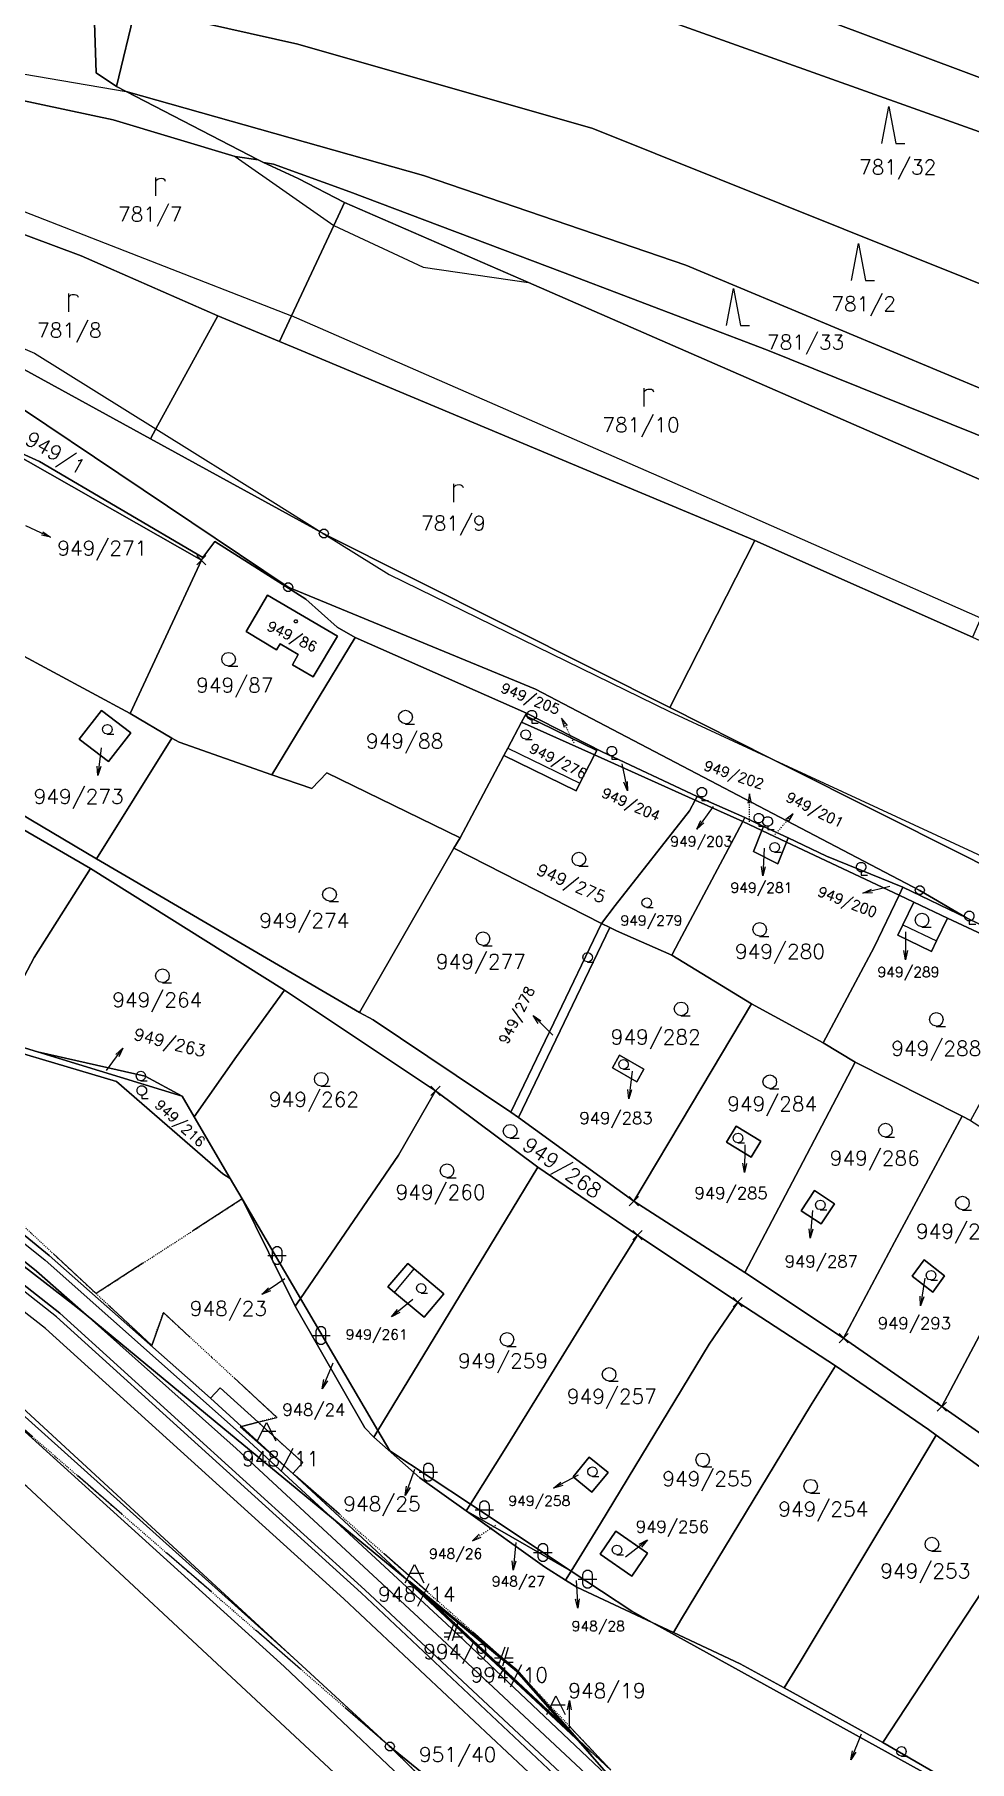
# Model space of a CAD drawing. Extents: x -443817 to 3, y -1171930 to -442383.
# Drawn here: x -442788.1 to -442686.9, y -1171299 to -1171112.2 of the extents above; entities that cross this region are included whole.
import ezdxf
from ezdxf.enums import TextEntityAlignment as Align

# ---------------------------------------------------------------- set-up
doc = ezdxf.new("R2010")
doc.units = 0
doc.header["$LTSCALE"] = 0.5
doc.header["$PDMODE"] = 3
doc.header["$PDSIZE"] = 0.5
doc.linetypes.add('DASHDOT', pattern=[25.4, 12.7, -6.35, 0, -6.35])
doc.linetypes.add('DOT', pattern=[0.25, 0, -0.25])
for name, color, linetype, lineweight in [('KATUZ', 7, 'Continuous', 0), ('KLADPAR', 7, 'Continuous', 0), ('ZAPPAR', 7, 'Continuous', 0), ('ZNACKY', 7, 'Continuous', 0), ('ZUOB', 7, 'Continuous', 0)]:
    doc.layers.add(name, color=color, linetype=linetype, lineweight=lineweight)
doc.styles.add('ROMANS', font='romans.shx', dxfattribs={"height": 0.2})

# ---------------------------------------------------------------- blocks, each defined once
blk = doc.blocks.new('$5')
at = {"color": 0}
blk.add_line((-0.12, 0), (0.12, 0), dxfattribs=at)
at = {"color": 0, "flags": 128}
blk.add_lwpolyline([(0.15, 0.48), (0.4, 0.3), (0.5, 0.01), (0.4, -0.28), (0.15, -0.46), (-0.16, -0.46), (-0.41, -0.28), (-0.51, 0.01), (-0.41, 0.3), (-0.16, 0.48), (0.15, 0.48)], dxfattribs=at)
blk = doc.blocks.new('$31')
at = {"color": 0, "flags": 128}
blk.add_lwpolyline([(0, 0.53), (-0.19, 0.53), (-0.53, 0.72), (-0.72, 1.06), (-0.72, 1.45), (-0.53, 1.79), (-0.19, 1.98), (0.2, 1.98), (0.54, 1.79), (0.73, 1.45), (0.73, 1.06), (0.54, 0.72), (0.2, 0.53), (0.01, 0.53), (0.01, 0), (1.01, 0)], dxfattribs=at)
blk = doc.blocks.new('$30')
at = {"color": 0, "flags": 128}
blk.add_lwpolyline([(0, 0), (-0.38, 0.1), (-0.65, 0.37), (-0.75, 0.74), (-0.65, 1.11), (-0.38, 1.38), (-0.01, 1.48), (0.36, 1.38), (0.63, 1.11), (0.73, 0.73), (0.63, 0.35), (0.36, 0.08), (-0.02, -0.02), (0.98, -0.02)], dxfattribs=at)
blk = doc.blocks.new('$489')
at = {"color": 0}
blk.add_line((-0.2, 2), (0, 3), dxfattribs=at)
at = {"color": 0, "flags": 128}
blk.add_lwpolyline([(0, 0), (0, 3), (0.2, 2)], dxfattribs=at)
blk = doc.blocks.new('$488')
at = {"color": 0}
for p, q in [((0, 2.75), (0, 2.85)), ((0, 2.5), (0, 2.6)), ((0, 2.25), (0, 2.35)), ((0, 2), (0, 2.1)), ((0, 1.75), (0, 1.85)), ((0, 1.5), (0, 1.6)), ((0, 1.25), (0, 1.35)), ((0, 1), (0, 1.1)), ((0, 0.75), (0, 0.85)), ((0, 0.5), (0, 0.6)), ((0, 0.25), (0, 0.35)), ((0, 0), (0, 0.1))]:
    blk.add_line(p, q, dxfattribs=at)
at = {"color": 0, "flags": 128}
blk.add_lwpolyline([(0.2, 2), (0, 3), (-0.2, 2)], dxfattribs=at)
blk = doc.blocks.new('$42')
at = {"color": 0, "flags": 128}
for points in [[(-0.5, 1.5), (-0.4, 1.79), (-0.15, 1.97), (0.16, 1.97), (0.41, 1.79), (0.51, 1.5), (0.51, 0.5), (0.41, 0.21), (0.16, 0.03), (-0.15, 0.03), (-0.4, 0.21), (-0.5, 0.5), (-0.5, 1.5)], [(-1, 1), (0.27, 1), (1, 1)]]:
    blk.add_lwpolyline(points, dxfattribs=at)
blk = doc.blocks.new('$435')
at = {"color": 0}
blk.add_line((1, 1), (-0.5, 1), dxfattribs=at)
at = {"color": 0, "flags": 128}
blk.add_lwpolyline([(-1, 0), (0, 2), (1, 0)], dxfattribs=at)
blk = doc.blocks.new('$432')
at = {"color": 0}
for p, q in [((0.1, 2), (-0.6, 0)), ((-0.1, 0), (0.5, 2)), ((-0.32, 0.8), (-1, 0.8)), ((-1, 0.4), (-0.46, 0.4)), ((0.02, 0.4), (1, 0.4)), ((1, 0.8), (0.14, 0.8))]:
    blk.add_line(p, q, dxfattribs=at)
blk = doc.blocks.new('$34')
at = {"color": 0, "flags": 128}
blk.add_lwpolyline([(-0.75, 0), (0, 4), (0.75, 0), (1.75, 0)], dxfattribs=at)
blk = doc.blocks.new('$479')
at = {"color": 0, "flags": 128}
for points in [[(0, 0), (0, 1.27), (0, 2)], [(0, 1.6), (0.1, 1.73), (0.23, 1.84), (0.37, 1.89), (0.6, 1.9), (0.77, 1.87), (0.87, 1.8), (0.96, 1.7), (1, 1.6)]]:
    blk.add_lwpolyline(points, dxfattribs=at)
blk = doc.blocks.new('$45')
at = {"color": 0, "flags": 128}
blk.add_lwpolyline([(0.09, 0.15), (0.18, 0), (0.09, -0.15), (-0.09, -0.15), (-0.18, 0), (-0.09, 0.15), (0.09, 0.15)], dxfattribs=at)

msp = doc.modelspace()

# ---------------------------------------------------------------- linework, layer by layer
at = {"layer": 'KATUZ', "color": 7, "linetype": 'Continuous', "flags": 128}
msp.add_lwpolyline([(-442559.78, -1171447.85), (-442637.61, -1171398.25), (-442672.87, -1171375.73), (-442714.3, -1171344.19), (-442731.29, -1171334.99), (-442732.69, -1171323.95), (-442733.02, -1171321.32), (-442788.88, -1171269.23), (-442833.08, -1171235.49), (-442866.25, -1171214.57), (-442876.87, -1171210.94), (-442882.35, -1171209.06), (-442904.52, -1171201.48), (-442922.4, -1171195.36), (-442942.49, -1171188.49), (-443004.25, -1171135.77), (-443026.07, -1171117.15), (-443121.47, -1171035.71), (-443131.1, -1171029.77), (-443133.54, -1171028.27), (-443137.31, -1171025.94), (-443161.32, -1171011.14)], dxfattribs=at)
at = {"layer": 'KLADPAR', "color": 7, "linetype": 'DOT'}
for p, q in [((-442781.41, -1171248.37), (-442765.6, -1171238.13)), ((-442794.11, -1171258.8), (-442749.62, -1171297.38)), ((-442760.12, -1171267.82), (-442735.89, -1171289.18)), ((-442747.56, -1171279.53), (-442735.89, -1171289.18)), ((-442729.76, -1171296.16), (-442735.89, -1171289.18)), ((-442735.89, -1171289.18), (-442725.72, -1171299.92)), ((-442739.08, -1171307.73), (-442749.62, -1171297.38))]:
    msp.add_line(p, q, dxfattribs=at)
at = {"layer": 'KLADPAR', "color": 7, "linetype": 'DASHDOT'}
for q in [(-442794.11, -1171258.8), (-442739.08, -1171307.73)]:
    msp.add_line((-442749.62, -1171297.38), q, dxfattribs=at)
at = {"layer": 'KLADPAR', "color": 7, "linetype": 'Continuous'}
for p, q in [((-442765.67, -1171262.74), (-442763.87, -1171262.28)), ((-442747.56, -1171279.53), (-442760.12, -1171267.82)), ((-442725.72, -1171299.92), (-442729.76, -1171296.16))]:
    msp.add_line(p, q, dxfattribs=at)
at = {"layer": 'KLADPAR', "color": 7, "linetype": 'Continuous', "flags": 128}
for points in [[(-442576.87, -1171137.91), (-442596.34, -1171133.34), (-442627.72, -1171129.85), (-442629.6, -1171133.48), (-442677.26, -1171120.03), (-442727.09, -1171101.34), (-442743.65, -1171097.57), (-442784.04, -1171094.89), (-442797.26, -1171089.37), (-442811.81, -1171092.15), (-442860.78, -1171101.18), (-442871.76, -1171102.18), (-442871.89, -1171099.74), (-442880.6, -1171098.47), (-442896.86, -1171066.67), (-442913.91, -1171022.3), (-442882.43, -1170984.06)], [(-442781.93, -1171099.97), (-442781.4, -1171116.31), (-442779.21, -1171117.78), (-442778.17, -1171118.31), (-442763.89, -1171125.7), (-442766.38, -1171125.35), (-442779.56, -1171121.37), (-442792.62, -1171118.6), (-442816.98, -1171113.44), (-442827.68, -1171113.91), (-442827.71, -1171112.76), (-442817.09, -1171112.54), (-442803.93, -1171113.93), (-442800.69, -1171106.02)], [(-442727.09, -1171101.34), (-442677.26, -1171120.03), (-442629.6, -1171133.48), (-442627.72, -1171129.85), (-442596.34, -1171133.34), (-442576.87, -1171137.91)], [(-442584.52, -1171204.8), (-442680.45, -1171162.63), (-442734.65, -1171138.98), (-442754.53, -1171130.31), (-442759.55, -1171127.74), (-442763.3, -1171125.99), (-442762.22, -1171126.17), (-442753.96, -1171129.16), (-442730.96, -1171137.86), (-442708.79, -1171146.3), (-442678.89, -1171158.33), (-442677.81, -1171158.75), (-442623.68, -1171180.35), (-442619.37, -1171182.36), (-442617.93, -1171179.64), (-442612.04, -1171168.5), (-442602.36, -1171143.93), (-442623.31, -1171137.75), (-442641.37, -1171136.43), (-442664.8, -1171130.71), (-442683.22, -1171123.61), (-442727.61, -1171107.75)], [(-442892.14, -1171114.01), (-442870.29, -1171119.16), (-442848.99, -1171128.09), (-442838.78, -1171132.56), (-442831.97, -1171134.58), (-442818.51, -1171138.56), (-442801.76, -1171141.52), (-442775.53, -1171155.91), (-442756.76, -1171166.16), (-442727.59, -1171180.82), (-442719.35, -1171184.98), (-442708.48, -1171190.45), (-442695.5, -1171196.98), (-442665.25, -1171212.19), (-442654.62, -1171217.54), (-442644.62, -1171230.25), (-442610.95, -1171248.49), (-442528.58, -1171288.34)], [(-442570.84, -1171278.25), (-442606.07, -1171256.61), (-442611.39, -1171253.34), (-442644.53, -1171235.34), (-442643.07, -1171232.12), (-442650.96, -1171227.56), (-442651.53, -1171226.63), (-442661.02, -1171220.76), (-442665.49, -1171218.39), (-442672.12, -1171214.81), (-442677.48, -1171212.47), (-442687.28, -1171207.73), (-442692.31, -1171204.75), (-442733.89, -1171182.98), (-442760.63, -1171171.96), (-442792.02, -1171150.88), (-442802.41, -1171147.62), (-442806.6, -1171146.31), (-442812.1, -1171144.9), (-442824.17, -1171141.8), (-442850.46, -1171135.18), (-442893.9, -1171117.27)], [(-442824.17, -1171141.8), (-442824.76, -1171149.49), (-442826.26, -1171152.45), (-442826.89, -1171154.44), (-442831.8, -1171165), (-442833.68, -1171170.57), (-442834, -1171172.3), (-442833.88, -1171175.24), (-442833.39, -1171187.07), (-442833.1, -1171193.27), (-442832.76, -1171195.26), (-442832.58, -1171196.42), (-442828.79, -1171198.19), (-442829.05, -1171199.85), (-442814.49, -1171209.12), (-442796.95, -1171220.17), (-442779.21, -1171225.42), (-442767.7, -1171235.42), (-442766.89, -1171235.93), (-442765.6, -1171238.13)], [(-442792.02, -1171150.88), (-442760.63, -1171171.96), (-442733.89, -1171182.98), (-442692.31, -1171204.75), (-442687.28, -1171207.73), (-442687.28, -1171207.73), (-442694.14, -1171204.4), (-442702.39, -1171201.05), (-442706.56, -1171199.08), (-442709.21, -1171197.83), (-442711.23, -1171196.88), (-442716.41, -1171194.58), (-442726.68, -1171189.76), (-442734.87, -1171185.58), (-442753.37, -1171177.38), (-442755.32, -1171176.28), (-442758.73, -1171173.24), (-442768.57, -1171166.99), (-442769.86, -1171168.75), (-442787.54, -1171158.33), (-442794.78, -1171155.07)], [(-442794.11, -1171258.8), (-442761.05, -1171288.71), (-442740.07, -1171308.64), (-442710.02, -1171336.36), (-442709.18, -1171337.09), (-442694.85, -1171351.16), (-442732.69, -1171323.95), (-442733.02, -1171321.32), (-442788.88, -1171269.23), (-442833.08, -1171235.49), (-442866.25, -1171214.57), (-442876.87, -1171210.94), (-442882.35, -1171209.06), (-442905.44, -1171194.16), (-442919.27, -1171185.23), (-442957.83, -1171162.01)], [(-442810.16, -1171184.25), (-442781.37, -1171201.35), (-442752.92, -1171217.95), (-442751.43, -1171218.76), (-442736.55, -1171228.73), (-442735.73, -1171229.33), (-442723.24, -1171238.38), (-442711.23, -1171246.1), (-442700.55, -1171253.19), (-442689.94, -1171260.6), (-442679.37, -1171267.99)], [(-442879.82, -1171189.83), (-442867.52, -1171194.95), (-442863.23, -1171196.74), (-442840.34, -1171209.9), (-442819.14, -1171223.94), (-442785.32, -1171250.48), (-442752.34, -1171280.43), (-442729.55, -1171301.75), (-442700.85, -1171328.21), (-442679.52, -1171346.77), (-442656.29, -1171365.55), (-442631.55, -1171383.87), (-442602.31, -1171403.51), (-442570.5, -1171422.42)], [(-442679.66, -1171271.57), (-442690.53, -1171263.68), (-442691.36, -1171263.08), (-442701.44, -1171256.17), (-442712.01, -1171249.3), (-442722.86, -1171242.04), (-442733.63, -1171234.7), (-442744.7, -1171226.43), (-442761.04, -1171215.56), (-442782, -1171202.38), (-442803.25, -1171190.09)], [(-442729.55, -1171301.75), (-442752.34, -1171280.43), (-442785.32, -1171250.48), (-442819.14, -1171223.94), (-442840.34, -1171209.9), (-442863.23, -1171196.74), (-442851.55, -1171201.6), (-442828.23, -1171215.56), (-442828.23, -1171215.56), (-442808.02, -1171229.9), (-442802.94, -1171234.81), (-442783.59, -1171249.78), (-442782.49, -1171250.68), (-442766.25, -1171265.13), (-442744.54, -1171285.26), (-442717.29, -1171310.75)], [(-442536.18, -1171451.84), (-442592.5, -1171419.58), (-442592.5, -1171419.58), (-442642.3, -1171383.16), (-442694.81, -1171347.25), (-442738.53, -1171306.41), (-442749.62, -1171297.38), (-442760.01, -1171287.8), (-442814.62, -1171237.43), (-442852.22, -1171212.58), (-442870.94, -1171204.76), (-442880.18, -1171200.91)], [(-442870.94, -1171204.76), (-442852.22, -1171212.58), (-442814.62, -1171237.43), (-442760.01, -1171287.8), (-442749.62, -1171297.38)], [(-442795.71, -1171236.72), (-442786.49, -1171244.26), (-442769.02, -1171259.7), (-442767.98, -1171258.56), (-442763.87, -1171262.28), (-442765.67, -1171262.74), (-442765.82, -1171262.78), (-442760.12, -1171267.82), (-442747.56, -1171279.53), (-442755.93, -1171272.61), (-442767.7, -1171262.88), (-442782.49, -1171250.68), (-442787.84, -1171245.93), (-442806.44, -1171231.02)], [(-442763.87, -1171262.28), (-442767.98, -1171258.56), (-442769.02, -1171259.7), (-442786.49, -1171244.26), (-442795.71, -1171236.72), (-442794.78, -1171235.5)], [(-442765.6, -1171238.13), (-442759.86, -1171249.73), (-442752.35, -1171262.9), (-442751.37, -1171263.92), (-442746.4, -1171268.31), (-442741.38, -1171271.89), (-442732.9, -1171277.94), (-442730.64, -1171279.37), (-442729.41, -1171280.15), (-442721.26, -1171283.96), (-442682.27, -1171305.49), (-442681.7, -1171308.81), (-442683.21, -1171312.84), (-442679.7, -1171316.26), (-442677.08, -1171318.82), (-442676.01, -1171322.04), (-442669.66, -1171325.64), (-442656.66, -1171334.22), (-442646.48, -1171342.34), (-442634.38, -1171348.94), (-442631.74, -1171350.38)], [(-442729.76, -1171296.16), (-442724.93, -1171301.65), (-442715.48, -1171312.4), (-442717.29, -1171310.75), (-442744.54, -1171285.26), (-442766.25, -1171265.13), (-442782.49, -1171250.68), (-442767.7, -1171262.88), (-442755.93, -1171272.61), (-442747.56, -1171279.53)], [(-442739.08, -1171307.73), (-442729.27, -1171317.37), (-442709.18, -1171337.09), (-442710.02, -1171336.36), (-442740.07, -1171308.64), (-442761.05, -1171288.71), (-442794.11, -1171258.8)], [(-442760.12, -1171267.82), (-442765.82, -1171262.78), (-442765.67, -1171262.74)], [(-442749.62, -1171297.38), (-442738.53, -1171306.41), (-442694.81, -1171347.25), (-442642.3, -1171383.16)], [(-442716.68, -1171308.37), (-442709, -1171315.53), (-442707.88, -1171314.39), (-442703.7, -1171318.22), (-442705.61, -1171318.68), (-442706.35, -1171318.86), (-442689.11, -1171334.65), (-442705.5, -1171321.52), (-442715.48, -1171312.4), (-442724.93, -1171301.65), (-442729.76, -1171296.16), (-442725.72, -1171299.92)]]:
    msp.add_lwpolyline(points, dxfattribs=at)
for points in [[(-442664.8, -1171130.71), (-442641.37, -1171136.43), (-442623.31, -1171137.75), (-442602.36, -1171143.93), (-442612.04, -1171168.5), (-442673.39, -1171144.12), (-442727.69, -1171122.33), (-442759.57, -1171113.21), (-442777.15, -1171109.26), (-442779.21, -1171117.78), (-442781.4, -1171116.31), (-442781.93, -1171099.97), (-442841.92, -1171101.42), (-442867.68, -1171105.29), (-442871.45, -1171105.78), (-442871.76, -1171102.18), (-442860.78, -1171101.18), (-442811.81, -1171092.15), (-442727.61, -1171107.75), (-442683.22, -1171123.61), (-442664.8, -1171130.71)], [(-442612.04, -1171168.5), (-442617.93, -1171179.64), (-442648.18, -1171166.68), (-442684.54, -1171150.96), (-442717.63, -1171137.11), (-442745.98, -1171127.4), (-442778.17, -1171118.31), (-442779.21, -1171117.78), (-442777.15, -1171109.26), (-442759.57, -1171113.21), (-442727.69, -1171122.33), (-442673.39, -1171144.12), (-442612.04, -1171168.5)], [(-442766.38, -1171125.35), (-442763.89, -1171125.7), (-442763.3, -1171125.99), (-442759.55, -1171127.74), (-442754.53, -1171130.31), (-442755.69, -1171132.8), (-442760.28, -1171142.6), (-442761.57, -1171145.37), (-442768.23, -1171142.59), (-442783.01, -1171136.09), (-442797.43, -1171130.74), (-442796.52, -1171128.45), (-442792.62, -1171118.6), (-442779.56, -1171121.37), (-442766.38, -1171125.35)], [(-442648.18, -1171166.68), (-442617.93, -1171179.64), (-442619.37, -1171182.36), (-442623.68, -1171180.35), (-442677.81, -1171158.75), (-442678.89, -1171158.33), (-442708.79, -1171146.3), (-442730.96, -1171137.86), (-442753.96, -1171129.16), (-442762.22, -1171126.17), (-442763.3, -1171125.99), (-442763.89, -1171125.7), (-442778.17, -1171118.31), (-442745.98, -1171127.4), (-442717.63, -1171137.11), (-442684.54, -1171150.96), (-442648.18, -1171166.68)], [(-442783.01, -1171136.09), (-442768.23, -1171142.59), (-442774.93, -1171154.82), (-442775.53, -1171155.91), (-442801.76, -1171141.52), (-442801.5, -1171140.86), (-442797.43, -1171130.74), (-442783.01, -1171136.09)], [(-442710.14, -1171166.89), (-442714.7, -1171164.97), (-442727.21, -1171159.75), (-442759.24, -1171146.35), (-442761.57, -1171145.37), (-442760.28, -1171142.6), (-442755.69, -1171132.8), (-442754.53, -1171130.31), (-442734.65, -1171138.98), (-442680.45, -1171162.63), (-442682.36, -1171167.69), (-442682.59, -1171168.3), (-442685.71, -1171175.3), (-442686.62, -1171177.35), (-442710.14, -1171166.89)], [(-442775.53, -1171155.91), (-442774.93, -1171154.82), (-442768.23, -1171142.59), (-442761.57, -1171145.37), (-442759.24, -1171146.35), (-442727.21, -1171159.75), (-442714.7, -1171164.97), (-442710.14, -1171166.89), (-442719.35, -1171184.98), (-442727.59, -1171180.82), (-442756.76, -1171166.16), (-442775.53, -1171155.91)], [(-442804.17, -1171156.42), (-442802.85, -1171152.63), (-442794.78, -1171155.07), (-442787.54, -1171158.33), (-442769.86, -1171168.75), (-442770.02, -1171169.03), (-442791.11, -1171157.03), (-442804.17, -1171156.42)], [(-442804.17, -1171156.42), (-442791.11, -1171157.03), (-442770.02, -1171169.03), (-442777.73, -1171185.62), (-442802.63, -1171172.2), (-442808.7, -1171169.39), (-442804.17, -1171156.42)], [(-442770.02, -1171169.03), (-442769.86, -1171168.75), (-442768.57, -1171166.99), (-442758.73, -1171173.24), (-442755.32, -1171176.28), (-442753.37, -1171177.38), (-442762.4, -1171192.23), (-442772.42, -1171188.73), (-442773.21, -1171188.27), (-442777.73, -1171185.62), (-442770.02, -1171169.03)], [(-442655.66, -1171192.06), (-442651.59, -1171194.6), (-442643.22, -1171199.81), (-442654.06, -1171216.68), (-442654.62, -1171217.54), (-442665.25, -1171212.19), (-442695.5, -1171196.98), (-442708.48, -1171190.45), (-442719.35, -1171184.98), (-442710.14, -1171166.89), (-442686.62, -1171177.35), (-442682.9, -1171179.04), (-442674.78, -1171182.78), (-442673.63, -1171183.32), (-442655.66, -1171192.06)], [(-442802.63, -1171172.2), (-442777.73, -1171185.62), (-442773.21, -1171188.27), (-442781.37, -1171201.35), (-442810.16, -1171184.25), (-442802.63, -1171172.2)], [(-442762.88, -1171172.8), (-442765.18, -1171176.73), (-442761.88, -1171178.71), (-442761.48, -1171178.06), (-442759.54, -1171179.22), (-442760.16, -1171180.34), (-442757.94, -1171181.65), (-442755.29, -1171177.26), (-442762.88, -1171172.8)], [(-442765.18, -1171176.73), (-442762.88, -1171172.8), (-442755.29, -1171177.26), (-442757.94, -1171181.65), (-442760.16, -1171180.34), (-442759.54, -1171179.22), (-442761.48, -1171178.06), (-442761.88, -1171178.71), (-442765.18, -1171176.73)], [(-442734.87, -1171185.58), (-442735, -1171185.83), (-442735.38, -1171186.54), (-442736.88, -1171189.36), (-442737.3, -1171190.16), (-442742.02, -1171199.06), (-442756.46, -1171192.03), (-442758.07, -1171193.74), (-442762.4, -1171192.23), (-442753.37, -1171177.38), (-442734.87, -1171185.58)], [(-442716.62, -1171194.98), (-442727.5, -1171190.08), (-442727.25, -1171189.6), (-442735, -1171185.83), (-442734.87, -1171185.58), (-442726.68, -1171189.76), (-442716.41, -1171194.58), (-442716.62, -1171194.98)], [(-442727.5, -1171190.08), (-442729.07, -1171193.16), (-442729.48, -1171193.97), (-442737.3, -1171190.16), (-442736.88, -1171189.36), (-442735.38, -1171186.54), (-442727.5, -1171190.08)], [(-442752.92, -1171217.95), (-442781.37, -1171201.35), (-442773.21, -1171188.27), (-442772.42, -1171188.73), (-442762.4, -1171192.23), (-442758.07, -1171193.74), (-442756.46, -1171192.03), (-442742.02, -1171199.06), (-442742.73, -1171200.17), (-442752.92, -1171217.95)], [(-442803.25, -1171190.09), (-442782, -1171202.38), (-442788.1, -1171212.02), (-442792.71, -1171220.69), (-442804.14, -1171212.43), (-442803.13, -1171210.76), (-442804.14, -1171210.12), (-442808.81, -1171207.16), (-442809.61, -1171208.47), (-442812.81, -1171206.16), (-442811.52, -1171203.88), (-442803.25, -1171190.09)], [(-442716.62, -1171194.98), (-442717.23, -1171196.14), (-442725.27, -1171206.4), (-442726.75, -1171208.34), (-442742.73, -1171200.17), (-442742.02, -1171199.06), (-442737.3, -1171190.16), (-442729.48, -1171193.97), (-442729.07, -1171193.16), (-442727.5, -1171190.08), (-442716.62, -1171194.98)], [(-442711.46, -1171197.31), (-442712.44, -1171199.15), (-442718.34, -1171210.26), (-442719.12, -1171211.74), (-442725.13, -1171209.12), (-442725.85, -1171208.77), (-442726.75, -1171208.34), (-442725.27, -1171206.4), (-442717.23, -1171196.14), (-442716.62, -1171194.98), (-442711.46, -1171197.31)], [(-442694.56, -1171205.27), (-442697.26, -1171210.89), (-442702.75, -1171221.25), (-442710.52, -1171217.02), (-442719.12, -1171211.74), (-442718.34, -1171210.26), (-442712.44, -1171199.15), (-442711.46, -1171197.31), (-442709.39, -1171198.28), (-442710.29, -1171200.53), (-442707.67, -1171201.87), (-442706.74, -1171199.53), (-442694.56, -1171205.27)], [(-442736.55, -1171228.73), (-442751.43, -1171218.76), (-442752.92, -1171217.95), (-442742.73, -1171200.17), (-442726.75, -1171208.34), (-442731.9, -1171219.06), (-442736.55, -1171228.73)], [(-442694.56, -1171205.27), (-442706.74, -1171199.53), (-442706.56, -1171199.08), (-442702.39, -1171201.05), (-442694.14, -1171204.4), (-442694.56, -1171205.27)], [(-442782, -1171202.38), (-442761.04, -1171215.56), (-442766.22, -1171222.72), (-442770.8, -1171229.25), (-442772.11, -1171227.02), (-442776.11, -1171224.85), (-442787.74, -1171222.22), (-442792.71, -1171220.69), (-442788.1, -1171212.02), (-442782, -1171202.38)], [(-442694.56, -1171205.27), (-442694.14, -1171204.4), (-442687.28, -1171207.73), (-442677.48, -1171212.47), (-442677.86, -1171213.18), (-442682.9, -1171210.76), (-442689.31, -1171207.74), (-442692.97, -1171206.01), (-442694.56, -1171205.27)], [(-442692.97, -1171206.01), (-442694.15, -1171208.46), (-442694.7, -1171209.61), (-442691.05, -1171211.36), (-442690.49, -1171210.19), (-442689.31, -1171207.74), (-442682.9, -1171210.76), (-442677.86, -1171213.18), (-442686.84, -1171229.64), (-442687.73, -1171229.18), (-442699.3, -1171223.33), (-442702.75, -1171221.25), (-442697.26, -1171210.89), (-442694.56, -1171205.27), (-442692.97, -1171206.01)], [(-442694.15, -1171208.46), (-442692.97, -1171206.01), (-442689.31, -1171207.74), (-442690.49, -1171210.19), (-442691.05, -1171211.36), (-442694.7, -1171209.61), (-442694.15, -1171208.46)], [(-442806.37, -1171214.11), (-442792.71, -1171220.69), (-442787.74, -1171222.22), (-442772.11, -1171227.02), (-442770.8, -1171229.25), (-442766.89, -1171235.93), (-442767.7, -1171235.42), (-442779.21, -1171225.42), (-442796.95, -1171220.17), (-442814.49, -1171209.12), (-442806.37, -1171214.11)], [(-442725.85, -1171208.77), (-442735.73, -1171229.33), (-442736.55, -1171228.73), (-442731.9, -1171219.06), (-442726.75, -1171208.34), (-442725.85, -1171208.77)], [(-442723.24, -1171238.38), (-442735.73, -1171229.33), (-442725.85, -1171208.77), (-442725.13, -1171209.12), (-442719.12, -1171211.74), (-442710.52, -1171217.02), (-442717.02, -1171227.93), (-442723.24, -1171238.38)], [(-442761.04, -1171215.56), (-442744.7, -1171226.43), (-442748.69, -1171233.4), (-442759.29, -1171248.9), (-442765.6, -1171238.13), (-442766.89, -1171235.93), (-442770.8, -1171229.25), (-442766.22, -1171222.72), (-442761.04, -1171215.56)], [(-442723.24, -1171238.38), (-442717.02, -1171227.93), (-442710.52, -1171217.02), (-442702.75, -1171221.25), (-442699.3, -1171223.33), (-442705.72, -1171235.58), (-442711.23, -1171246.1), (-442723.24, -1171238.38)], [(-442700.55, -1171253.19), (-442711.23, -1171246.1), (-442705.72, -1171235.58), (-442699.3, -1171223.33), (-442687.73, -1171229.18), (-442695.05, -1171242.8), (-442700.55, -1171253.19)], [(-442744.7, -1171226.43), (-442733.63, -1171234.7), (-442737.11, -1171240.45), (-442750.93, -1171263.19), (-442759.29, -1171248.9), (-442748.69, -1171233.4), (-442744.7, -1171226.43)], [(-442802.94, -1171234.81), (-442808.02, -1171229.9), (-442806.44, -1171231.02), (-442787.84, -1171245.93), (-442782.49, -1171250.68), (-442783.59, -1171249.78), (-442802.94, -1171234.81)], [(-442689.94, -1171260.6), (-442700.55, -1171253.19), (-442695.05, -1171242.8), (-442687.73, -1171229.18), (-442686.84, -1171229.64), (-442677.06, -1171235.87), (-442684.3, -1171249.97), (-442689.94, -1171260.6)], [(-442733.63, -1171234.7), (-442722.86, -1171242.04), (-442726.05, -1171247.18), (-442736.92, -1171264.76), (-442740.92, -1171271.16), (-442749.65, -1171265.37), (-442750.93, -1171263.19), (-442737.11, -1171240.45), (-442733.63, -1171234.7)], [(-442679.37, -1171267.99), (-442689.94, -1171260.6), (-442684.3, -1171249.97), (-442677.06, -1171235.87), (-442671.19, -1171239.01), (-442666.36, -1171242.08), (-442673.77, -1171256.92), (-442679.37, -1171267.99)], [(-442722.86, -1171242.04), (-442712.01, -1171249.3), (-442715.11, -1171253.84), (-442726.84, -1171273.25), (-442730.03, -1171278.39), (-442740.92, -1171271.16), (-442736.92, -1171264.76), (-442726.05, -1171247.18), (-442722.86, -1171242.04)], [(-442747.7, -1171245.1), (-442749.84, -1171247.65), (-442749.13, -1171248.24), (-442745.93, -1171250.93), (-442743.79, -1171248.38), (-442746.99, -1171245.69), (-442747.7, -1171245.1)], [(-442749.84, -1171247.65), (-442747.7, -1171245.1), (-442746.99, -1171245.69), (-442743.79, -1171248.38), (-442745.93, -1171250.93), (-442749.13, -1171248.24), (-442749.84, -1171247.65)], [(-442759.29, -1171248.9), (-442750.93, -1171263.19), (-442751.37, -1171263.92), (-442752.35, -1171262.9), (-442759.86, -1171249.73), (-442759.29, -1171248.9)], [(-442712.01, -1171249.3), (-442701.44, -1171256.17), (-442704.13, -1171260.52), (-442718.09, -1171283.56), (-442718.96, -1171285.03), (-442721.26, -1171283.96), (-442723.47, -1171282.74), (-442730.03, -1171278.39), (-442726.84, -1171273.25), (-442715.11, -1171253.84), (-442712.01, -1171249.3)], [(-442701.44, -1171256.17), (-442691.36, -1171263.08), (-442690.53, -1171263.68), (-442692.78, -1171267.43), (-442705.27, -1171288.2), (-442706.98, -1171291.04), (-442711.74, -1171288.41), (-442718.96, -1171285.03), (-442718.09, -1171283.56), (-442704.13, -1171260.52), (-442701.44, -1171256.17)], [(-442750.93, -1171263.19), (-442749.65, -1171265.37), (-442740.92, -1171271.16), (-442741.38, -1171271.89), (-442746.4, -1171268.31), (-442751.37, -1171263.92), (-442750.93, -1171263.19)], [(-442690.53, -1171263.68), (-442679.66, -1171271.57), (-442681.46, -1171274.33), (-442696.3, -1171296.93), (-442706.98, -1171291.04), (-442705.27, -1171288.2), (-442692.78, -1171267.43), (-442690.53, -1171263.68)], [(-442679.66, -1171271.57), (-442671.11, -1171278.24), (-442670.36, -1171280.57), (-442669.9, -1171281.58), (-442679.64, -1171304.59), (-442679.78, -1171305.36), (-442682.34, -1171305.06), (-442696.3, -1171296.93), (-442681.46, -1171274.33), (-442679.66, -1171271.57)], [(-442730.03, -1171278.39), (-442723.47, -1171282.74), (-442721.26, -1171283.96), (-442729.41, -1171280.15), (-442730.64, -1171279.37), (-442730.03, -1171278.39)], [(-442721.26, -1171283.96), (-442718.96, -1171285.03), (-442711.74, -1171288.41), (-442706.98, -1171291.04), (-442696.3, -1171296.93), (-442682.34, -1171305.06), (-442682.27, -1171305.49), (-442721.26, -1171283.96)]]:
    msp.add_lwpolyline(points, close=True, dxfattribs=at)
at = {"layer": 'KLADPAR', "color": 7, "linetype": 'DASHDOT'}
for points in [[(-442765.6, -1171238.13), (-442781.41, -1171248.37), (-442794.78, -1171235.91), (-442791.7, -1171234.44), (-442805.19, -1171223.88), (-442806.08, -1171226.97), (-442837.64, -1171205.99), (-442835.3, -1171204.17), (-442850.09, -1171195.55), (-442850.87, -1171198.42), (-442878.76, -1171182.42), (-442878.5, -1171181.96), (-442880.18, -1171181.01), (-442879.84, -1171180.3), (-442880.37, -1171179.99), (-442879.99, -1171179.09), (-442885.22, -1171176.47), (-442887.69, -1171175.23)], [(-442702.78, -1171318), (-442715.67, -1171305.76), (-442716.68, -1171308.37), (-442725.72, -1171299.92), (-442735.89, -1171289.18), (-442760.12, -1171267.82), (-442759.05, -1171266.65), (-442763.87, -1171262.28), (-442761.84, -1171261.76), (-442774.13, -1171250.43), (-442775.38, -1171253.98), (-442781.41, -1171248.37)]]:
    msp.add_lwpolyline(points, dxfattribs=at)
at = {"layer": 'KLADPAR', "color": 7, "linetype": 'DOT'}
for points in [[(-442878.76, -1171182.42), (-442850.87, -1171198.42), (-442850.09, -1171195.55), (-442835.3, -1171204.17), (-442837.64, -1171205.99), (-442806.08, -1171226.97), (-442805.19, -1171223.88), (-442791.7, -1171234.44), (-442794.78, -1171235.91), (-442781.41, -1171248.37), (-442775.38, -1171253.98), (-442774.13, -1171250.43), (-442761.84, -1171261.76), (-442763.87, -1171262.28)], [(-442763.87, -1171262.28), (-442759.05, -1171266.65), (-442760.12, -1171267.82)], [(-442747.56, -1171279.53), (-442743.03, -1171283.77), (-442729.76, -1171296.16)]]:
    msp.add_lwpolyline(points, dxfattribs=at)
at = {"layer": 'KLADPAR', "color": 7, "linetype": 'DASHDOT', "const_width": 0.3}
for points in [[(-442735.89, -1171289.18), (-442729.76, -1171296.16), (-442743.03, -1171283.77), (-442747.56, -1171279.53)], [(-442735.89, -1171289.18), (-442747.56, -1171279.53)]]:
    msp.add_lwpolyline(points, dxfattribs=at)
at = {"layer": 'KLADPAR', "color": 7, "linetype": 'Continuous'}
for p in [(-442770.02, -1171169.03), (-442744.7, -1171226.43), (-442723.24, -1171238.38), (-442723.24, -1171238.38), (-442722.86, -1171242.04), (-442712.01, -1171249.3), (-442700.55, -1171253.19), (-442689.94, -1171260.6)]:
    msp.add_point(p, dxfattribs=at)
for points in [[(-442780.81, -1171185.29), (-442783.25, -1171188.4), (-442780.07, -1171190.82), (-442777.63, -1171187.71)], [(-442783.25, -1171188.4), (-442780.81, -1171185.29), (-442777.63, -1171187.71), (-442780.07, -1171190.82)], [(-442727.5, -1171190.08), (-442735.38, -1171186.54), (-442735, -1171185.83), (-442727.25, -1171189.6)], [(-442716.62, -1171194.98), (-442716.41, -1171194.58), (-442711.23, -1171196.88), (-442711.46, -1171197.31)], [(-442711.46, -1171197.31), (-442711.23, -1171196.88), (-442709.21, -1171197.83), (-442709.39, -1171198.28)], [(-442706.74, -1171199.53), (-442707.67, -1171201.87), (-442710.29, -1171200.53), (-442709.39, -1171198.28)], [(-442709.39, -1171198.28), (-442709.21, -1171197.83), (-442706.56, -1171199.08), (-442706.74, -1171199.53)], [(-442772.11, -1171227.02), (-442787.74, -1171222.22), (-442776.11, -1171224.85)], [(-442725.55, -1171223.93), (-442724.78, -1171222.58), (-442722.16, -1171224.1), (-442722.93, -1171225.45)], [(-442724.78, -1171222.58), (-442725.55, -1171223.93), (-442722.93, -1171225.45), (-442722.16, -1171224.1)], [(-442712.18, -1171230.26), (-442713.22, -1171231.98), (-442710.55, -1171233.6), (-442709.51, -1171231.88)], [(-442713.22, -1171231.98), (-442712.18, -1171230.26), (-442709.51, -1171231.88), (-442710.55, -1171233.6)], [(-442765.6, -1171238.13), (-442759.29, -1171248.9), (-442759.86, -1171249.73)], [(-442701.53, -1171238.66), (-442702.98, -1171240.84), (-442705.15, -1171239.41), (-442703.7, -1171237.23)], [(-442702.98, -1171240.84), (-442701.53, -1171238.66), (-442703.7, -1171237.23), (-442705.15, -1171239.41)], [(-442689.63, -1171246.44), (-442690.92, -1171248.22), (-442693.13, -1171246.5), (-442691.84, -1171244.72)], [(-442690.92, -1171248.22), (-442689.63, -1171246.44), (-442691.84, -1171244.72), (-442693.13, -1171246.5)], [(-442726.02, -1171267.74), (-442728.07, -1171266.08), (-442729.82, -1171268.18), (-442727.77, -1171269.84)], [(-442728.07, -1171266.08), (-442726.02, -1171267.74), (-442727.77, -1171269.84), (-442729.82, -1171268.18)], [(-442740.92, -1171271.16), (-442730.03, -1171278.39), (-442741.38, -1171271.89)], [(-442730.03, -1171278.39), (-442730.64, -1171279.37), (-442732.9, -1171277.94), (-442741.38, -1171271.89)], [(-442726.88, -1171276.55), (-442725.18, -1171274.07), (-442721.76, -1171276.47), (-442723.46, -1171278.95)], [(-442725.18, -1171274.07), (-442726.88, -1171276.55), (-442723.46, -1171278.95), (-442721.76, -1171276.47)]]:
    msp.add_3dface(points, dxfattribs=at)
at = {"layer": 'ZAPPAR', "color": 7, "linetype": 'Continuous'}
for p, q in [((-442803.93, -1171113.93), (-442778.17, -1171118.31)), ((-442766.38, -1171125.35), (-442755.69, -1171132.8)), ((-442796.52, -1171128.45), (-442760.28, -1171142.6)), ((-442736.88, -1171189.36), (-442729.07, -1171193.16)), ((-442694.15, -1171208.46), (-442690.49, -1171210.19)), ((-442749.13, -1171248.24), (-442746.99, -1171245.69)), ((-442769.02, -1171259.7), (-442765.67, -1171262.74)), ((-442765.67, -1171262.74), (-442760.12, -1171267.82))]:
    msp.add_line(p, q, dxfattribs=at)
at = {"layer": 'ZAPPAR', "color": 7, "linetype": 'Continuous', "flags": 128}
for points in [[(-442755.69, -1171132.8), (-442746.02, -1171137.32), (-442734.65, -1171138.98)], [(-442801.5, -1171140.86), (-442788.06, -1171146.64), (-442774.93, -1171154.82)], [(-442685.71, -1171175.3), (-442714.48, -1171162.6), (-442760.28, -1171142.6)], [(-442774.93, -1171154.82), (-442762.56, -1171162.53), (-442756.76, -1171166.16)], [(-442756.76, -1171166.16), (-442749.69, -1171170.59), (-442719.37, -1171185.4), (-442708.48, -1171190.45)], [(-442879.4, -1171183.55), (-442848.97, -1171200.74), (-442828.23, -1171213.8), (-442805.53, -1171229.86), (-442786.92, -1171244.75), (-442765.27, -1171263.96), (-442755.93, -1171272.61)], [(-442533.64, -1171443.57), (-442533.95, -1171444.26), (-442542.65, -1171439.92), (-442571.75, -1171424.47), (-442603.97, -1171405.07), (-442633.2, -1171385.48), (-442658.42, -1171366.75), (-442680.99, -1171348.49), (-442702.78, -1171329.59), (-442731.66, -1171302.96), (-442754.61, -1171281.39), (-442786.88, -1171252.16), (-442820.43, -1171225.95), (-442840.53, -1171212.46), (-442879.82, -1171189.83)], [(-442708.48, -1171190.45), (-442674.95, -1171205.99), (-442654.06, -1171216.68)], [(-442570.8, -1171422.92), (-442602.94, -1171403.7), (-442631.96, -1171384.35), (-442656.73, -1171365.91), (-442679.81, -1171347.28), (-442701.25, -1171328.56), (-442730.04, -1171302.1), (-442752.75, -1171280.74), (-442785.69, -1171250.9), (-442819.46, -1171224.3), (-442840.58, -1171210.45), (-442867.52, -1171194.95)], [(-442870.94, -1171204.76), (-442844.14, -1171220.02), (-442823.92, -1171233.75), (-442792.99, -1171258.19), (-442760.01, -1171287.8)], [(-442755.93, -1171272.61), (-442743.51, -1171284.11), (-442724.93, -1171301.65)]]:
    msp.add_lwpolyline(points, dxfattribs=at)
at = {"layer": 'ZUOB', "color": 7, "linetype": 'Continuous', "flags": 128}
msp.add_lwpolyline([(-442559.78, -1171447.85), (-442637.61, -1171398.25), (-442672.87, -1171375.73), (-442714.3, -1171344.19), (-442731.29, -1171334.99), (-442732.69, -1171323.95), (-442733.02, -1171321.32), (-442788.88, -1171269.23), (-442833.08, -1171235.49), (-442866.25, -1171214.57), (-442876.87, -1171210.94), (-442882.35, -1171209.06), (-442904.52, -1171201.48), (-442922.4, -1171195.36), (-442942.49, -1171188.49), (-443004.25, -1171135.77), (-443026.07, -1171117.15), (-443121.47, -1171035.71), (-443131.1, -1171029.77), (-443133.54, -1171028.27), (-443137.31, -1171025.94), (-443161.32, -1171011.14)], dxfattribs=at)

# ---------------------------------------------------------------- block references
at = {"layer": 'KLADPAR', "color": 7, "linetype": 'Continuous'}
for name, p in [('$34', (-442695.67, -1171123.93)), ('$479', (-442774.93, -1171129.61)), ('$34', (-442698.95, -1171138.78)), ('$479', (-442784.35, -1171142.17)), ('$34', (-442712.47, -1171143.64)), ('$479', (-442722.11, -1171152.41)), ('$479', (-442742.71, -1171162.75)), ('$45', (-442759.81, -1171175.64)), ('$30', (-442767.07, -1171180.48)), ('$30', (-442747.93, -1171186.73)), ('$488', (-442710.72, -1171197.32)), ('$30', (-442729.18, -1171202.11)), ('$30', (-442756.15, -1171205.92)), ('$30', (-442709.63, -1171209.71)), ('$30', (-442692.07, -1171208.7)), ('$30', (-442739.55, -1171210.71)), ('$30', (-442774.22, -1171214.73)), ('$30', (-442718.12, -1171218.31)), ('$30', (-442690.52, -1171219.44)), ('$30', (-442757.05, -1171225.92)), ('$30', (-442708.53, -1171226.19)), ('$30', (-442736.61, -1171231.54)), ('$30', (-442696.02, -1171231.43)), ('$30', (-442743.44, -1171235.82)), ('$30', (-442687.69, -1171239.31)), ('$42', (-442761.83, -1171245.25)), ('$42', (-442757.09, -1171253.9)), ('$30', (-442736.95, -1171254.06)), ('$30', (-442725.91, -1171257.84)), ('$435', (-442762.96, -1171264.3)), ('$30', (-442715.79, -1171267.1)), ('$42', (-442745.47, -1171268.69)), ('$30', (-442704.11, -1171269.95)), ('$42', (-442739.41, -1171272.78)), ('$42', (-442733.08, -1171277.39)), ('$30', (-442691, -1171276.22)), ('$435', (-442746.97, -1171279.67)), ('$42', (-442728.25, -1171280.28)), ('$432', (-442742.76, -1171285.91)), ('$432', (-442737.31, -1171288.63)), ('$435', (-442731.67, -1171293.9)), ('$489', (-442730.21, -1171295.39))]:
    msp.add_blockref(name, p, dxfattribs=at)
for name, p, rotation in [('$489', (-442789.05, -1171165.28), 244.9967549999999), ('$488', (-442729.71, -1171188.79), 26.53367500000001), ('$489', (-442780.85, -1171189.34), 172.861364), ('$489', (-442724.54, -1171191.05), 191.419467), ('$489', (-442714.67, -1171195.68), 144.442655), ('$488', (-442707.98, -1171198.72), 319.074473), ('$489', (-442709.13, -1171200.18), 177.101259), ('$489', (-442695.55, -1171204.32), 103.997567), ('$489', (-442693.85, -1171209.25), 179.966045), ('$489', (-442732.02, -1171220.42), 44.971458), ('$489', (-442780.27, -1171224.25), 323.944616), ('$489', (-442723.44, -1171224.32), 173.090545), ('$489', (-442711.25, -1171232.28), 179.398812), ('$489', (-442703.91, -1171239.39), 174.80943), ('$489', (-442760.98, -1171246.79), 123.644292), ('$489', (-442691.78, -1171246.72), 171.262813), ('$489', (-442747.14, -1171249), 129.035825), ('$489', (-442755.8, -1171255.9), 157.339937), ('$489', (-442746.96, -1171267.39), 160.31932), ('$489', (-442729.26, -1171268.03), 117.748554), ('$488', (-442738.19, -1171273.44), 123.644292), ('$489', (-442735.99, -1171275.3), 174.179168), ('$489', (-442724.13, -1171276.86), 307.735621), ('$489', (-442729.48, -1171279.42), 183.575677), ('$489', (-442698.64, -1171296.05), 157.563394)]:
    msp.add_blockref(name, p, dxfattribs=dict(at, rotation=rotation))
at = {"layer": 'KLADPAR', "color": 7, "linetype": 'Continuous', "xscale": 0.7, "yscale": 0.7}
for name, p in [('$31', (-442734.28, -1171186.66)), ('$30', (-442780.18, -1171187.84)), ('$30', (-442734.93, -1171188.4)), ('$31', (-442725.63, -1171190.56)), ('$31', (-442715.89, -1171195.01)), ('$31', (-442709.74, -1171197.81)), ('$31', (-442708.77, -1171198.17)), ('$30', (-442708, -1171200.61)), ('$31', (-442698.66, -1171203.1)), ('$30', (-442721.84, -1171206.6)), ('$31', (-442686.97, -1171208.4)), ('$30', (-442728.24, -1171212.49)), ('$30', (-442724.35, -1171224.08)), ('$30', (-442776.56, -1171225.34)), ('$31', (-442776.47, -1171227.28)), ('$30', (-442711.97, -1171232.05)), ('$30', (-442703.06, -1171239.29)), ('$30', (-442746.24, -1171248.3)), ('$30', (-442691.09, -1171246.9)), ('$30', (-442727.71, -1171268.15)), ('$30', (-442725.06, -1171276.61)), ('$30', (-442694.29, -1171298.42))]:
    msp.add_blockref(name, p, dxfattribs=at)
at = {"layer": 'ZNACKY', "color": 7, "linetype": 'Continuous'}
for p in [(-442756.76, -1171166.16), (-442760.63, -1171171.96), (-442692.31, -1171204.75), (-442749.62, -1171297.38)]:
    msp.add_blockref('$5', p, dxfattribs=at)

# ---------------------------------------------------------------- texts
at = {"layer": 'KLADPAR', "color": 7, "linetype": 'Continuous', "style": 'ROMANS'}
for s, height, p in [('781/32', 1.6, (-442694.71, -1171125.69)), ('781/7', 1.6, (-442775.55, -1171130.79)), ('781/2', 1.6, (-442698.39, -1171140.48)), ('781/8', 1.6, (-442784.29, -1171143.35)), ('781/33', 1.6, (-442704.67, -1171144.64)), ('781/10', 1.6, (-442722.47, -1171153.57)), ('781/9', 1.6, (-442742.77, -1171164.23)), ('949/271', 1.6, (-442780.73, -1171166.93)), ('949/87', 1.6, (-442766.4, -1171181.74)), ('949/88', 1.6, (-442748.02, -1171187.79)), ('949/273', 1.6, (-442783.29, -1171193.78)), ('949/203', 1.1, (-442715.95, -1171198.9)), ('949/281', 1.1, (-442709.44, -1171203.9)), ('949/274', 1.6, (-442758.88, -1171207.2)), ('949/279', 1.1, (-442721.34, -1171207.46)), ('949/277', 1.6, (-442739.79, -1171211.66)), ('949/280', 1.6, (-442707.44, -1171210.56)), ('949/289', 1.1, (-442693.54, -1171213.03)), ('949/264', 1.6, (-442774.79, -1171215.8)), ('949/282', 1.6, (-442720.87, -1171219.81)), ('949/288', 1.6, (-442690.52, -1171221.04)), ('949/262', 1.6, (-442757.83, -1171226.56)), ('949/284', 1.6, (-442708.28, -1171227.05)), ('949/283', 1.3, (-442725.17, -1171228.73)), ('949/286', 1.6, (-442697.18, -1171232.93)), ('949/260', 1.6, (-442744.15, -1171236.61)), ('949/285', 1.3, (-442712.72, -1171236.84)), ('949/292', 1.6, (-442687.86, -1171240.83)), ('949/287', 1.3, (-442702.97, -1171244.24)), ('948/23', 1.6, (-442767.09, -1171249.18)), ('949/293', 1.3, (-442692.9, -1171250.93)), ('949/261', 1.1, (-442751.06, -1171252.25)), ('949/259', 1.6, (-442737.38, -1171254.85)), ('949/257', 1.6, (-442725.62, -1171258.69)), ('948/24', 1.3, (-442757.85, -1171260.28)), ('948/11', 1.6, (-442761.44, -1171265.43)), ('949/255', 1.6, (-442715.29, -1171267.6)), ('948/25', 1.6, (-442750.48, -1171270.31)), ('949/258', 1.1, (-442733.46, -1171270.24)), ('949/254', 1.6, (-442702.75, -1171270.88)), ('949/256', 1.3, (-442719.07, -1171272.94)), ('948/26', 1.1, (-442742.51, -1171275.96)), ('949/253', 1.6, (-442691.71, -1171277.58)), ('948/27', 1.1, (-442735.73, -1171278.95)), ('948/14', 1.6, (-442746.72, -1171280.09)), ('948/28', 1.1, (-442727.09, -1171283.8)), ('994/9', 1.6, (-442742.52, -1171286.31)), ('994/10', 1.6, (-442736.7, -1171288.83)), ('948/19', 1.6, (-442726.16, -1171290.53)), ('951/40', 1.6, (-442742.3, -1171297.44))]:
    msp.add_text(s, height=height, dxfattribs=at).set_placement(p, align=Align.TOP_CENTER)
for s, height, rotation, p in [('949/1', 1.6, 330.253, (-442785.4, -1171156.72)), ('949/86', 1.1, 334.55, (-442759.96, -1171176.78)), ('949/205', 1.1, 338.16, (-442734.22, -1171183.5)), ('949/276', 1.1, 333.404, (-442731.17, -1171190.26)), ('949/202', 1.1, 341.54, (-442712.24, -1171191.72)), ('949/204', 1.1, 336.212, (-442723.32, -1171194.94)), ('949/201', 1.1, 333.404, (-442703.41, -1171195.55)), ('949/275', 1.3, 336.04, (-442729.75, -1171203.39)), ('949/200', 1.1, 338.962, (-442699.94, -1171205.48)), ('949/278', 1.1, 63.426, (-442736.4, -1171218)), ('949/263', 1.3, 345.952, (-442773.28, -1171220.58)), ('949/216', 1.1, 317.705, (-442771.94, -1171229.53)), ('949/268', 1.6, 325.325, (-442730.53, -1171234.1))]:
    msp.add_text(s, height=height, rotation=rotation, dxfattribs=at).set_placement(p, align=Align.TOP_CENTER)

doc.saveas('drawing.dxf')
